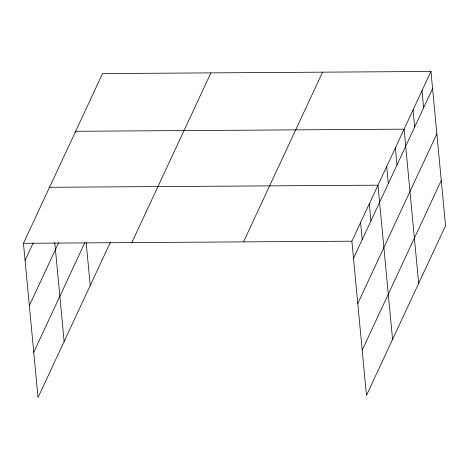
<?xml version="1.0" encoding="UTF-8"?>
<svg xmlns="http://www.w3.org/2000/svg" width="469" height="469" viewBox="0 0 469 469"><rect width="100%" height="100%" fill="white"/><g stroke="black" fill="none" stroke-linecap="round" stroke-linejoin="round"><path stroke-width="0.7" d="M110.309 242.403L38.03 397.536L23.45 243.3L102.529 73.58L430.97 71.464L445.55 225.7L366.471 395.42L351.891 241.189L430.97 71.464M25.062 260.383L33.164 243.001M29.342 305.641L58.736 242.555M33.75 352.278L84.742 242.836M131.836 242.602L210.915 72.883M243.505 241.887L322.584 72.162M353.509 258.272L432.588 88.553M357.783 303.531L436.862 133.812M362.191 350.161L441.27 180.442M49.544 187.289L377.985 185.179L392.565 339.415M23.45 243.3L351.891 241.189M422.006 90.699L423.624 107.788M413.048 109.934L414.66 127.023M418.665 283.405L404.085 129.168L75.644 131.285L75.779 132.709M395.385 147.841L397.003 164.924M386.685 166.513L388.303 183.596M369.291 203.851L370.903 220.934M360.591 222.517L362.203 239.6M86.149 242.414L90.224 285.515M54.762 242.45L64.124 341.526"/></g></svg>
